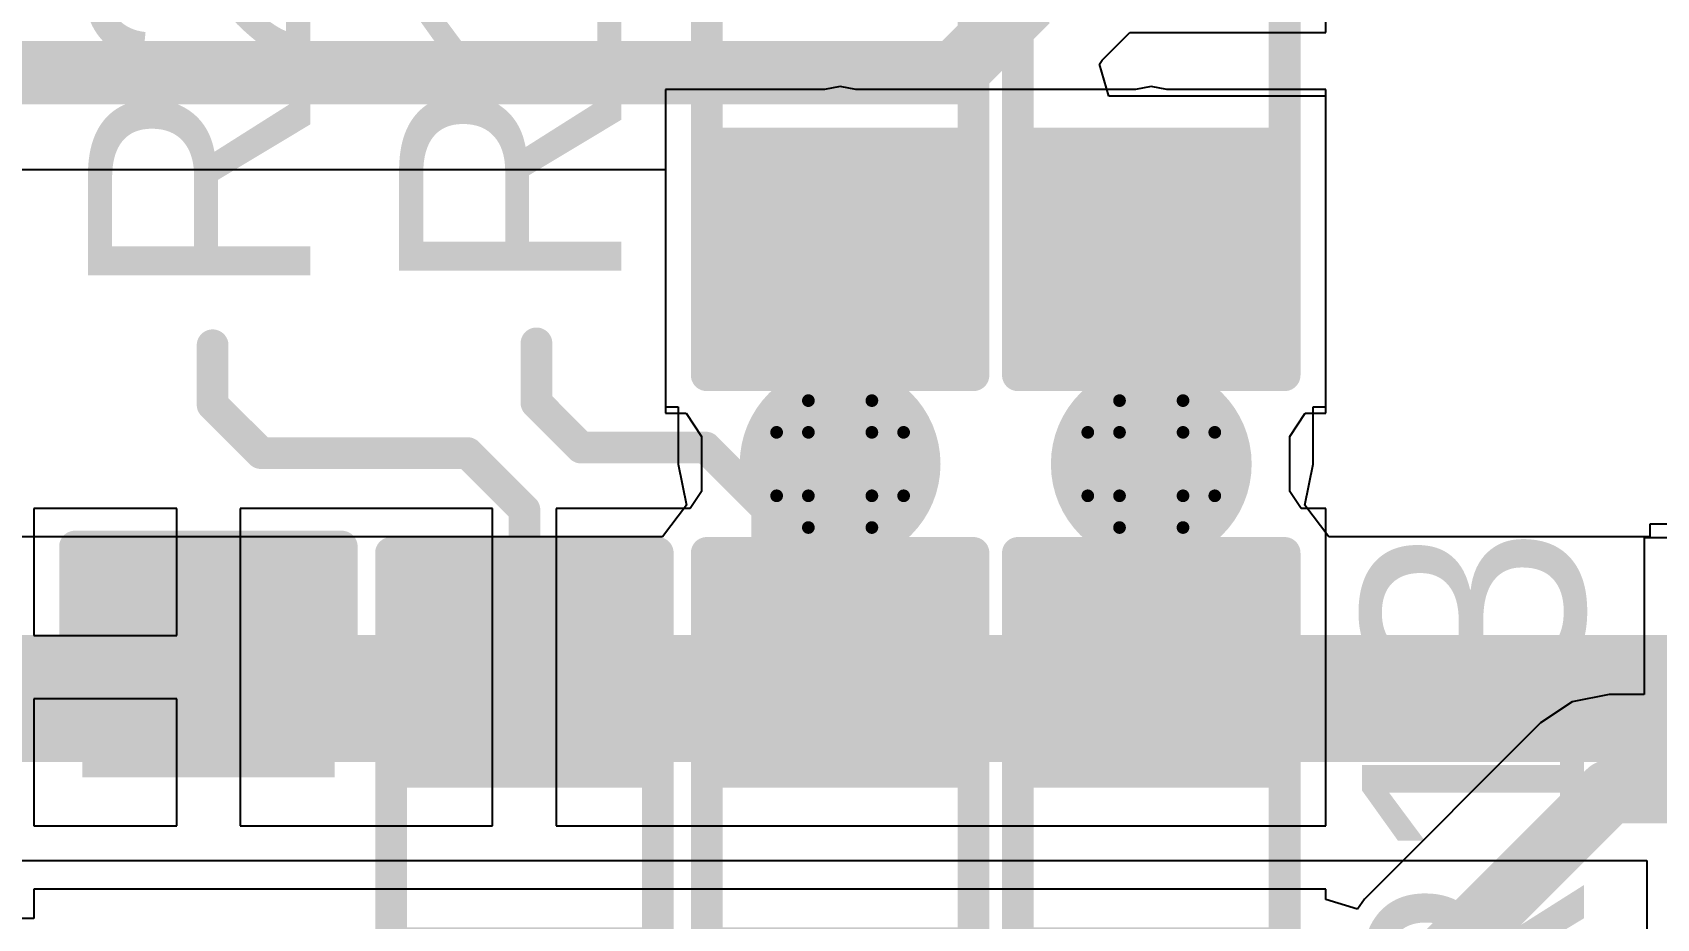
# Model space of a CAD drawing. Header units: inches. Extents: x 0 to 12.8, y -0.1 to 3.5.
# Drawn here: x 0.7308 to 0.9866, y 0.8284 to 0.968 of the extents above; entities that cross this region are included whole.
import ezdxf

# ---------------------------------------------------------------- set-up
doc = ezdxf.new("R2010")
doc.units = ezdxf.units.IN
doc.header["$MEASUREMENT"] = 0
for name, color, linetype in [('Bottom Layer', 5, 'Continuous'), ('Bottom Overlay', 54, 'Continuous'), ('Bottom Paste', 16, 'Continuous'), ('Bottom Solder', 6, 'Continuous'), ('Drill Drawing', 1, 'Continuous'), ('Top Layer', 1, 'Continuous'), ('Top Overlay', 2, 'Continuous'), ('Top Paste', 8, 'Continuous'), ('Top Solder', 216, 'Continuous'), ('Via Holes', 16, 'Continuous')]:
    doc.layers.add(name, color=color, linetype=linetype)
doc.styles.add('Arial', font='', dxfattribs={"height": 0.2})
doc.styles.get('Arial').set_extended_font_data('Arial')

# ---------------------------------------------------------------- blocks, each defined once
blk = doc.blocks.new('R___0603_7')
at = {"layer": 'Top Layer'}
for points in [[(-0.015, 0.0175), (-0.015, -0.0175), (-0.045, -0.0175), (-0.045, 0.0175)], [(0.045, 0.0175), (0.045, -0.0175), (0.015, -0.0175), (0.015, 0.0175)]]:
    blk.add_hatch(color=1, dxfattribs=at).paths.add_polyline_path(points)
at = {"layer": 'Top Paste'}
for points in [[(-0.015, 0.0175), (-0.015, -0.0175), (-0.045, -0.0175), (-0.045, 0.0175)], [(0.045, 0.0175), (0.045, -0.0175), (0.015, -0.0175), (0.015, 0.0175)]]:
    blk.add_hatch(color=8, dxfattribs=at).paths.add_polyline_path(points)
at = {"layer": 'Top Solder'}
for points in [[(-0.011, 0.0215), (-0.011, -0.0215), (-0.049, -0.0215), (-0.049, 0.0215)], [(0.049, 0.0215), (0.049, -0.0215), (0.011, -0.0215), (0.011, 0.0215)]]:
    blk.add_hatch(color=216, dxfattribs=at).paths.add_polyline_path(points)
at = {"layer": 'Top Overlay'}
for points in [[(0.048, 0.021, 0.005, 0.005, 0), (-0.048, 0.021, 0.005, 0.005, 0)], [(-0.048, -0.021, 0.005, 0.005, 0), (-0.048, 0.021, 0.005, 0.005, 0)], [(0.048, -0.021, 0.005, 0.005, 0), (0.048, 0.021, 0.005, 0.005, 0)], [(0.048, -0.021, 0.005, 0.005, 0), (-0.048, -0.021, 0.005, 0.005, 0)]]:
    blk.add_lwpolyline(points, format="xyseb", dxfattribs=at)
for points in [[(-0.04925, 0.021, 0.0025, 0.0025, 1), (-0.04675, 0.021, 0.0025, 0.0025, 1)], [(-0.04925, 0.021, 0.0025, 0.0025, 1), (-0.04675, 0.021, 0.0025, 0.0025, 1)], [(0.04675, 0.021, 0.0025, 0.0025, 1), (0.04925, 0.021, 0.0025, 0.0025, 1)], [(0.04675, 0.021, 0.0025, 0.0025, 1), (0.04925, 0.021, 0.0025, 0.0025, 1)], [(-0.04925, -0.021, 0.0025, 0.0025, 1), (-0.04675, -0.021, 0.0025, 0.0025, 1)], [(-0.04925, -0.021, 0.0025, 0.0025, 1), (-0.04675, -0.021, 0.0025, 0.0025, 1)], [(0.04675, -0.021, 0.0025, 0.0025, 1), (0.04925, -0.021, 0.0025, 0.0025, 1)], [(0.04675, -0.021, 0.0025, 0.0025, 1), (0.04925, -0.021, 0.0025, 0.0025, 1)]]:
    blk.add_lwpolyline(points, format="xyseb", close=True, dxfattribs=at)
blk = doc.blocks.new('R___0603_B_19')
at = {"layer": 'Bottom Layer'}
for points in [[(-0.045, -0.0175), (-0.045, 0.0175), (-0.015, 0.0175), (-0.015, -0.0175)], [(0.015, -0.0175), (0.015, 0.0175), (0.045, 0.0175), (0.045, -0.0175)]]:
    blk.add_hatch(color=5, dxfattribs=at).paths.add_polyline_path(points)
at = {"layer": 'Bottom Paste'}
for points in [[(-0.045, -0.0175), (-0.045, 0.0175), (-0.015, 0.0175), (-0.015, -0.0175)], [(0.015, -0.0175), (0.015, 0.0175), (0.045, 0.0175), (0.045, -0.0175)]]:
    blk.add_hatch(color=16, dxfattribs=at).paths.add_polyline_path(points)
at = {"layer": 'Bottom Solder'}
for points in [[(-0.049, -0.0215), (-0.049, 0.0215), (-0.011, 0.0215), (-0.011, -0.0215)], [(0.011, -0.0215), (0.011, 0.0215), (0.049, 0.0215), (0.049, -0.0215)]]:
    blk.add_hatch(color=6, dxfattribs=at).paths.add_polyline_path(points)
at = {"layer": 'Bottom Overlay'}
for points in [[(0.048, 0.021, 0.005, 0.005, 0), (-0.048, 0.021, 0.005, 0.005, 0)], [(-0.048, -0.021, 0.005, 0.005, 0), (-0.048, 0.021, 0.005, 0.005, 0)], [(0.048, -0.021, 0.005, 0.005, 0), (0.048, 0.021, 0.005, 0.005, 0)], [(0.048, -0.021, 0.005, 0.005, 0), (-0.048, -0.021, 0.005, 0.005, 0)]]:
    blk.add_lwpolyline(points, format="xyseb", dxfattribs=at)
for points in [[(-0.04925, 0.021, 0.0025, 0.0025, 1), (-0.04675, 0.021, 0.0025, 0.0025, 1)], [(-0.04925, 0.021, 0.0025, 0.0025, 1), (-0.04675, 0.021, 0.0025, 0.0025, 1)], [(0.04675, 0.021, 0.0025, 0.0025, 1), (0.04925, 0.021, 0.0025, 0.0025, 1)], [(0.04675, 0.021, 0.0025, 0.0025, 1), (0.04925, 0.021, 0.0025, 0.0025, 1)], [(-0.04925, -0.021, 0.0025, 0.0025, 1), (-0.04675, -0.021, 0.0025, 0.0025, 1)], [(-0.04925, -0.021, 0.0025, 0.0025, 1), (-0.04675, -0.021, 0.0025, 0.0025, 1)], [(0.04675, -0.021, 0.0025, 0.0025, 1), (0.04925, -0.021, 0.0025, 0.0025, 1)], [(0.04675, -0.021, 0.0025, 0.0025, 1), (0.04925, -0.021, 0.0025, 0.0025, 1)]]:
    blk.add_lwpolyline(points, format="xyseb", close=True, dxfattribs=at)
blk = doc.blocks.new('R___0603_B_20')
at = {"layer": 'Bottom Layer'}
for points in [[(-0.045, -0.0175), (-0.045, 0.0175), (-0.015, 0.0175), (-0.015, -0.0175)], [(0.015, -0.0175), (0.015, 0.0175), (0.045, 0.0175), (0.045, -0.0175)]]:
    blk.add_hatch(color=5, dxfattribs=at).paths.add_polyline_path(points)
at = {"layer": 'Bottom Paste'}
for points in [[(-0.045, -0.0175), (-0.045, 0.0175), (-0.015, 0.0175), (-0.015, -0.0175)], [(0.015, -0.0175), (0.015, 0.0175), (0.045, 0.0175), (0.045, -0.0175)]]:
    blk.add_hatch(color=16, dxfattribs=at).paths.add_polyline_path(points)
at = {"layer": 'Bottom Solder'}
for points in [[(-0.049, -0.0215), (-0.049, 0.0215), (-0.011, 0.0215), (-0.011, -0.0215)], [(0.011, -0.0215), (0.011, 0.0215), (0.049, 0.0215), (0.049, -0.0215)]]:
    blk.add_hatch(color=6, dxfattribs=at).paths.add_polyline_path(points)
at = {"layer": 'Bottom Overlay'}
for points in [[(0.048, 0.021, 0.005, 0.005, 0), (-0.048, 0.021, 0.005, 0.005, 0)], [(-0.048, -0.021, 0.005, 0.005, 0), (-0.048, 0.021, 0.005, 0.005, 0)], [(0.048, -0.021, 0.005, 0.005, 0), (0.048, 0.021, 0.005, 0.005, 0)], [(0.048, -0.021, 0.005, 0.005, 0), (-0.048, -0.021, 0.005, 0.005, 0)]]:
    blk.add_lwpolyline(points, format="xyseb", dxfattribs=at)
for points in [[(-0.04925, 0.021, 0.0025, 0.0025, 1), (-0.04675, 0.021, 0.0025, 0.0025, 1)], [(-0.04925, 0.021, 0.0025, 0.0025, 1), (-0.04675, 0.021, 0.0025, 0.0025, 1)], [(0.04675, 0.021, 0.0025, 0.0025, 1), (0.04925, 0.021, 0.0025, 0.0025, 1)], [(0.04675, 0.021, 0.0025, 0.0025, 1), (0.04925, 0.021, 0.0025, 0.0025, 1)], [(-0.04925, -0.021, 0.0025, 0.0025, 1), (-0.04675, -0.021, 0.0025, 0.0025, 1)], [(-0.04925, -0.021, 0.0025, 0.0025, 1), (-0.04675, -0.021, 0.0025, 0.0025, 1)], [(0.04675, -0.021, 0.0025, 0.0025, 1), (0.04925, -0.021, 0.0025, 0.0025, 1)], [(0.04675, -0.021, 0.0025, 0.0025, 1), (0.04925, -0.021, 0.0025, 0.0025, 1)]]:
    blk.add_lwpolyline(points, format="xyseb", close=True, dxfattribs=at)
blk = doc.blocks.new('R___0603_22')
at = {"layer": 'Top Layer'}
for points in [[(-0.015, 0.0175), (-0.015, -0.0175), (-0.045, -0.0175), (-0.045, 0.0175)], [(0.045, 0.0175), (0.045, -0.0175), (0.015, -0.0175), (0.015, 0.0175)]]:
    blk.add_hatch(color=1, dxfattribs=at).paths.add_polyline_path(points)
at = {"layer": 'Top Paste'}
for points in [[(-0.015, 0.0175), (-0.015, -0.0175), (-0.045, -0.0175), (-0.045, 0.0175)], [(0.045, 0.0175), (0.045, -0.0175), (0.015, -0.0175), (0.015, 0.0175)]]:
    blk.add_hatch(color=8, dxfattribs=at).paths.add_polyline_path(points)
at = {"layer": 'Top Solder'}
for points in [[(-0.011, 0.0215), (-0.011, -0.0215), (-0.049, -0.0215), (-0.049, 0.0215)], [(0.049, 0.0215), (0.049, -0.0215), (0.011, -0.0215), (0.011, 0.0215)]]:
    blk.add_hatch(color=216, dxfattribs=at).paths.add_polyline_path(points)
at = {"layer": 'Top Overlay'}
for points in [[(0.048, 0.021, 0.005, 0.005, 0), (-0.048, 0.021, 0.005, 0.005, 0)], [(-0.048, -0.021, 0.005, 0.005, 0), (-0.048, 0.021, 0.005, 0.005, 0)], [(0.048, -0.021, 0.005, 0.005, 0), (0.048, 0.021, 0.005, 0.005, 0)], [(0.048, -0.021, 0.005, 0.005, 0), (-0.048, -0.021, 0.005, 0.005, 0)]]:
    blk.add_lwpolyline(points, format="xyseb", dxfattribs=at)
for points in [[(-0.04925, 0.021, 0.0025, 0.0025, 1), (-0.04675, 0.021, 0.0025, 0.0025, 1)], [(-0.04925, 0.021, 0.0025, 0.0025, 1), (-0.04675, 0.021, 0.0025, 0.0025, 1)], [(0.04675, 0.021, 0.0025, 0.0025, 1), (0.04925, 0.021, 0.0025, 0.0025, 1)], [(0.04675, 0.021, 0.0025, 0.0025, 1), (0.04925, 0.021, 0.0025, 0.0025, 1)], [(-0.04925, -0.021, 0.0025, 0.0025, 1), (-0.04675, -0.021, 0.0025, 0.0025, 1)], [(-0.04925, -0.021, 0.0025, 0.0025, 1), (-0.04675, -0.021, 0.0025, 0.0025, 1)], [(0.04675, -0.021, 0.0025, 0.0025, 1), (0.04925, -0.021, 0.0025, 0.0025, 1)], [(0.04675, -0.021, 0.0025, 0.0025, 1), (0.04925, -0.021, 0.0025, 0.0025, 1)]]:
    blk.add_lwpolyline(points, format="xyseb", close=True, dxfattribs=at)
blk = doc.blocks.new('R___0603_24')
at = {"layer": 'Top Layer'}
for points in [[(-0.015, 0.0175), (-0.015, -0.0175), (-0.045, -0.0175), (-0.045, 0.0175)], [(0.045, 0.0175), (0.045, -0.0175), (0.015, -0.0175), (0.015, 0.0175)]]:
    blk.add_hatch(color=1, dxfattribs=at).paths.add_polyline_path(points)
at = {"layer": 'Top Paste'}
for points in [[(-0.015, 0.0175), (-0.015, -0.0175), (-0.045, -0.0175), (-0.045, 0.0175)], [(0.045, 0.0175), (0.045, -0.0175), (0.015, -0.0175), (0.015, 0.0175)]]:
    blk.add_hatch(color=8, dxfattribs=at).paths.add_polyline_path(points)
at = {"layer": 'Top Solder'}
for points in [[(-0.011, 0.0215), (-0.011, -0.0215), (-0.049, -0.0215), (-0.049, 0.0215)], [(0.049, 0.0215), (0.049, -0.0215), (0.011, -0.0215), (0.011, 0.0215)]]:
    blk.add_hatch(color=216, dxfattribs=at).paths.add_polyline_path(points)
at = {"layer": 'Top Overlay'}
for points in [[(-0.048, -0.021, 0.005, 0.005, 0), (-0.048, 0.021, 0.005, 0.005, 0)], [(0.048, 0.021, 0.005, 0.005, 0), (-0.048, 0.021, 0.005, 0.005, 0)], [(0.048, -0.021, 0.005, 0.005, 0), (0.048, 0.021, 0.005, 0.005, 0)], [(0.048, -0.021, 0.005, 0.005, 0), (-0.048, -0.021, 0.005, 0.005, 0)]]:
    blk.add_lwpolyline(points, format="xyseb", dxfattribs=at)
for points in [[(-0.04925, 0.021, 0.0025, 0.0025, 1), (-0.04675, 0.021, 0.0025, 0.0025, 1)], [(-0.04925, 0.021, 0.0025, 0.0025, 1), (-0.04675, 0.021, 0.0025, 0.0025, 1)], [(0.04675, 0.021, 0.0025, 0.0025, 1), (0.04925, 0.021, 0.0025, 0.0025, 1)], [(0.04675, 0.021, 0.0025, 0.0025, 1), (0.04925, 0.021, 0.0025, 0.0025, 1)], [(-0.04925, -0.021, 0.0025, 0.0025, 1), (-0.04675, -0.021, 0.0025, 0.0025, 1)], [(-0.04925, -0.021, 0.0025, 0.0025, 1), (-0.04675, -0.021, 0.0025, 0.0025, 1)], [(0.04675, -0.021, 0.0025, 0.0025, 1), (0.04925, -0.021, 0.0025, 0.0025, 1)], [(0.04675, -0.021, 0.0025, 0.0025, 1), (0.04925, -0.021, 0.0025, 0.0025, 1)]]:
    blk.add_lwpolyline(points, format="xyseb", close=True, dxfattribs=at)
blk = doc.blocks.new('C___0603_47')
at = {"layer": 'Top Layer'}
for points in [[(-0.015, 0.0175), (-0.015, -0.0175), (-0.045, -0.0175), (-0.045, 0.0175)], [(0.045, 0.0175), (0.045, -0.0175), (0.015, -0.0175), (0.015, 0.0175)]]:
    blk.add_hatch(color=1, dxfattribs=at).paths.add_polyline_path(points)
at = {"layer": 'Top Paste'}
for points in [[(-0.015, 0.0175), (-0.015, -0.0175), (-0.045, -0.0175), (-0.045, 0.0175)], [(0.045, 0.0175), (0.045, -0.0175), (0.015, -0.0175), (0.015, 0.0175)]]:
    blk.add_hatch(color=8, dxfattribs=at).paths.add_polyline_path(points)
at = {"layer": 'Top Solder'}
for points in [[(-0.01264, 0.01986), (-0.01264, -0.01986), (-0.04736, -0.01986), (-0.04736, 0.01986)], [(0.04736, 0.01986), (0.04736, -0.01986), (0.01264, -0.01986), (0.01264, 0.01986)]]:
    blk.add_hatch(color=216, dxfattribs=at).paths.add_polyline_path(points)
at = {"layer": 'Top Overlay'}
for points in [[(-0.049, -0.021, 0.005, 0.005, 0), (-0.049, 0.021, 0.005, 0.005, 0)], [(-0.018, 0.021, 0.005, 0.005, 0), (-0.049, 0.021, 0.005, 0.005, 0)], [(0.049, 0.021, 0.005, 0.005, 0), (0.018, 0.021, 0.005, 0.005, 0)], [(0.049, -0.021, 0.005, 0.005, 0), (0.049, 0.021, 0.005, 0.005, 0)], [(-0.018, -0.021, 0.005, 0.005, 0), (-0.049, -0.021, 0.005, 0.005, 0)], [(0.049, -0.021, 0.005, 0.005, 0), (0.018, -0.021, 0.005, 0.005, 0)]]:
    blk.add_lwpolyline(points, format="xyseb", dxfattribs=at)
for points in [[(-0.05025, 0.021, 0.0025, 0.0025, 1), (-0.04775, 0.021, 0.0025, 0.0025, 1)], [(-0.05025, 0.021, 0.0025, 0.0025, 1), (-0.04775, 0.021, 0.0025, 0.0025, 1)], [(-0.01925, 0.021, 0.0025, 0.0025, 1), (-0.01675, 0.021, 0.0025, 0.0025, 1)], [(0.01675, 0.021, 0.0025, 0.0025, 1), (0.01925, 0.021, 0.0025, 0.0025, 1)], [(0.04775, 0.021, 0.0025, 0.0025, 1), (0.05025, 0.021, 0.0025, 0.0025, 1)], [(0.04775, 0.021, 0.0025, 0.0025, 1), (0.05025, 0.021, 0.0025, 0.0025, 1)], [(-0.05025, -0.021, 0.0025, 0.0025, 1), (-0.04775, -0.021, 0.0025, 0.0025, 1)], [(-0.05025, -0.021, 0.0025, 0.0025, 1), (-0.04775, -0.021, 0.0025, 0.0025, 1)], [(-0.01925, -0.021, 0.0025, 0.0025, 1), (-0.01675, -0.021, 0.0025, 0.0025, 1)], [(0.01675, -0.021, 0.0025, 0.0025, 1), (0.01925, -0.021, 0.0025, 0.0025, 1)], [(0.04775, -0.021, 0.0025, 0.0025, 1), (0.05025, -0.021, 0.0025, 0.0025, 1)], [(0.04775, -0.021, 0.0025, 0.0025, 1), (0.05025, -0.021, 0.0025, 0.0025, 1)]]:
    blk.add_lwpolyline(points, format="xyseb", close=True, dxfattribs=at)
blk = doc.blocks.new('C___0603_48')
at = {"layer": 'Top Layer'}
for points in [[(-0.015, 0.0175), (-0.015, -0.0175), (-0.045, -0.0175), (-0.045, 0.0175)], [(0.045, 0.0175), (0.045, -0.0175), (0.015, -0.0175), (0.015, 0.0175)]]:
    blk.add_hatch(color=1, dxfattribs=at).paths.add_polyline_path(points)
at = {"layer": 'Top Paste'}
for points in [[(-0.015, 0.0175), (-0.015, -0.0175), (-0.045, -0.0175), (-0.045, 0.0175)], [(0.045, 0.0175), (0.045, -0.0175), (0.015, -0.0175), (0.015, 0.0175)]]:
    blk.add_hatch(color=8, dxfattribs=at).paths.add_polyline_path(points)
at = {"layer": 'Top Solder'}
for points in [[(-0.01264, 0.01986), (-0.01264, -0.01986), (-0.04736, -0.01986), (-0.04736, 0.01986)], [(0.04736, 0.01986), (0.04736, -0.01986), (0.01264, -0.01986), (0.01264, 0.01986)]]:
    blk.add_hatch(color=216, dxfattribs=at).paths.add_polyline_path(points)
at = {"layer": 'Top Overlay'}
for points in [[(-0.018, 0.021, 0.005, 0.005, 0), (-0.049, 0.021, 0.005, 0.005, 0)], [(-0.049, -0.021, 0.005, 0.005, 0), (-0.049, 0.021, 0.005, 0.005, 0)], [(0.049, 0.021, 0.005, 0.005, 0), (0.018, 0.021, 0.005, 0.005, 0)], [(0.049, -0.021, 0.005, 0.005, 0), (0.049, 0.021, 0.005, 0.005, 0)], [(-0.018, -0.021, 0.005, 0.005, 0), (-0.049, -0.021, 0.005, 0.005, 0)], [(0.049, -0.021, 0.005, 0.005, 0), (0.018, -0.021, 0.005, 0.005, 0)]]:
    blk.add_lwpolyline(points, format="xyseb", dxfattribs=at)
for points in [[(-0.05025, 0.021, 0.0025, 0.0025, 1), (-0.04775, 0.021, 0.0025, 0.0025, 1)], [(-0.05025, 0.021, 0.0025, 0.0025, 1), (-0.04775, 0.021, 0.0025, 0.0025, 1)], [(-0.01925, 0.021, 0.0025, 0.0025, 1), (-0.01675, 0.021, 0.0025, 0.0025, 1)], [(0.01675, 0.021, 0.0025, 0.0025, 1), (0.01925, 0.021, 0.0025, 0.0025, 1)], [(0.04775, 0.021, 0.0025, 0.0025, 1), (0.05025, 0.021, 0.0025, 0.0025, 1)], [(0.04775, 0.021, 0.0025, 0.0025, 1), (0.05025, 0.021, 0.0025, 0.0025, 1)], [(-0.05025, -0.021, 0.0025, 0.0025, 1), (-0.04775, -0.021, 0.0025, 0.0025, 1)], [(-0.05025, -0.021, 0.0025, 0.0025, 1), (-0.04775, -0.021, 0.0025, 0.0025, 1)], [(-0.01925, -0.021, 0.0025, 0.0025, 1), (-0.01675, -0.021, 0.0025, 0.0025, 1)], [(0.01675, -0.021, 0.0025, 0.0025, 1), (0.01925, -0.021, 0.0025, 0.0025, 1)], [(0.04775, -0.021, 0.0025, 0.0025, 1), (0.05025, -0.021, 0.0025, 0.0025, 1)], [(0.04775, -0.021, 0.0025, 0.0025, 1), (0.05025, -0.021, 0.0025, 0.0025, 1)]]:
    blk.add_lwpolyline(points, format="xyseb", close=True, dxfattribs=at)
blk = doc.blocks.new('C___0603_56')
at = {"layer": 'Top Layer'}
for points in [[(-0.015, 0.0175), (-0.015, -0.0175), (-0.045, -0.0175), (-0.045, 0.0175)], [(0.045, 0.0175), (0.045, -0.0175), (0.015, -0.0175), (0.015, 0.0175)]]:
    blk.add_hatch(color=1, dxfattribs=at).paths.add_polyline_path(points)
at = {"layer": 'Top Paste'}
for points in [[(-0.015, 0.0175), (-0.015, -0.0175), (-0.045, -0.0175), (-0.045, 0.0175)], [(0.045, 0.0175), (0.045, -0.0175), (0.015, -0.0175), (0.015, 0.0175)]]:
    blk.add_hatch(color=8, dxfattribs=at).paths.add_polyline_path(points)
at = {"layer": 'Top Solder'}
for points in [[(-0.01264, 0.01986), (-0.01264, -0.01986), (-0.04736, -0.01986), (-0.04736, 0.01986)], [(0.04736, 0.01986), (0.04736, -0.01986), (0.01264, -0.01986), (0.01264, 0.01986)]]:
    blk.add_hatch(color=216, dxfattribs=at).paths.add_polyline_path(points)
at = {"layer": 'Top Overlay'}
for points in [[(-0.049, -0.021, 0.005, 0.005, 0), (-0.049, 0.021, 0.005, 0.005, 0)], [(-0.018, 0.021, 0.005, 0.005, 0), (-0.049, 0.021, 0.005, 0.005, 0)], [(0.049, 0.021, 0.005, 0.005, 0), (0.018, 0.021, 0.005, 0.005, 0)], [(0.049, -0.021, 0.005, 0.005, 0), (0.049, 0.021, 0.005, 0.005, 0)], [(-0.018, -0.021, 0.005, 0.005, 0), (-0.049, -0.021, 0.005, 0.005, 0)], [(0.049, -0.021, 0.005, 0.005, 0), (0.018, -0.021, 0.005, 0.005, 0)]]:
    blk.add_lwpolyline(points, format="xyseb", dxfattribs=at)
for points in [[(-0.05025, 0.021, 0.0025, 0.0025, 1), (-0.04775, 0.021, 0.0025, 0.0025, 1)], [(-0.05025, 0.021, 0.0025, 0.0025, 1), (-0.04775, 0.021, 0.0025, 0.0025, 1)], [(-0.01925, 0.021, 0.0025, 0.0025, 1), (-0.01675, 0.021, 0.0025, 0.0025, 1)], [(0.01675, 0.021, 0.0025, 0.0025, 1), (0.01925, 0.021, 0.0025, 0.0025, 1)], [(0.04775, 0.021, 0.0025, 0.0025, 1), (0.05025, 0.021, 0.0025, 0.0025, 1)], [(0.04775, 0.021, 0.0025, 0.0025, 1), (0.05025, 0.021, 0.0025, 0.0025, 1)], [(-0.05025, -0.021, 0.0025, 0.0025, 1), (-0.04775, -0.021, 0.0025, 0.0025, 1)], [(-0.05025, -0.021, 0.0025, 0.0025, 1), (-0.04775, -0.021, 0.0025, 0.0025, 1)], [(-0.01925, -0.021, 0.0025, 0.0025, 1), (-0.01675, -0.021, 0.0025, 0.0025, 1)], [(0.01675, -0.021, 0.0025, 0.0025, 1), (0.01925, -0.021, 0.0025, 0.0025, 1)], [(0.04775, -0.021, 0.0025, 0.0025, 1), (0.05025, -0.021, 0.0025, 0.0025, 1)], [(0.04775, -0.021, 0.0025, 0.0025, 1), (0.05025, -0.021, 0.0025, 0.0025, 1)]]:
    blk.add_lwpolyline(points, format="xyseb", close=True, dxfattribs=at)

msp = doc.modelspace()

# ---------------------------------------------------------------- hatches: boundary and pattern name
at = {"layer": 'Bottom Layer'}
h = msp.add_hatch(color=5, dxfattribs=at)
edge = h.paths.add_edge_path()
edge.add_arc((0.858, 0.9), 0.01181, 0, 360)
h = msp.add_hatch(color=5, dxfattribs=at)
edge = h.paths.add_edge_path()
edge.add_arc((0.907, 0.9), 0.01181, 0, 360)
at = {"layer": 'Bottom Solder'}
h = msp.add_hatch(color=6, dxfattribs=at)
edge = h.paths.add_edge_path()
edge.add_arc((0.858, 0.9), 0.01581, 0, 360)
h = msp.add_hatch(color=6, dxfattribs=at)
edge = h.paths.add_edge_path()
edge.add_arc((0.907, 0.9), 0.01581, 0, 360)
at = {"layer": 'Top Layer'}
h = msp.add_hatch(color=1, dxfattribs=at)
edge = h.paths.add_edge_path()
edge.add_arc((0.858, 0.9), 0.01181, 0, 360)
h = msp.add_hatch(color=1, dxfattribs=at)
edge = h.paths.add_edge_path()
edge.add_arc((0.907, 0.9), 0.01181, 0, 360)
at = {"layer": 'Top Solder'}
h = msp.add_hatch(color=216, dxfattribs=at)
edge = h.paths.add_edge_path()
edge.add_arc((0.858, 0.9), 0.01581, 0, 360)
h = msp.add_hatch(color=216, dxfattribs=at)
edge = h.paths.add_edge_path()
edge.add_arc((0.907, 0.9), 0.01581, 0, 360)
at = {"layer": 'Via Holes'}
h = msp.add_hatch(color=7, dxfattribs=at)
edge = h.paths.add_edge_path()
edge.add_arc((0.858, 0.9), 0.00591, 0, 360)
h = msp.add_hatch(color=7, dxfattribs=at)
edge = h.paths.add_edge_path()
edge.add_arc((0.907, 0.9), 0.00591, 0, 360)

# ---------------------------------------------------------------- linework, layer by layer
at = {"layer": 'Bottom Layer'}
for p, q in [((0.858, 0.95949), (0.85554, 0.959)), ((0.86046, 0.959), (0.858, 0.95949)), ((0.907, 0.95949), (0.90454, 0.959)), ((0.90946, 0.959), (0.907, 0.95949)), ((0.85554, 0.959), (0.8305, 0.959)), ((0.8305, 0.959), (0.8305, 0.909)), ((0.90454, 0.959), (0.86046, 0.959)), ((0.9345, 0.959), (0.90946, 0.959)), ((0.9345, 0.909), (0.9345, 0.959)), ((0.8305, 0.909), (0.83251, 0.909)), ((0.83251, 0.909), (0.83251, 0.9)), ((0.93249, 0.9), (0.93249, 0.909)), ((0.93249, 0.909), (0.9345, 0.909)), ((0.83251, 0.9), (0.8338, 0.89353)), ((0.9312, 0.89353), (0.93249, 0.9)), ((0.8338, 0.89353), (0.83004, 0.88853)), ((0.93496, 0.88853), (0.9312, 0.89353)), ((1.03552, 0.89054), (0.98552, 0.89054)), ((0.98552, 0.89054), (0.98552, 0.88853)), ((0.83004, 0.88853), (0.71751, 0.88853)), ((0.98552, 0.88853), (0.93496, 0.88853)), ((0.70696, 0.83755), (0.98503, 0.83755)), ((0.98503, 0.83755), (0.98503, 0.80971))]:
    msp.add_line(p, q, dxfattribs=at)
for points in [[(0.858, 0.9, 0.02, 0.02, 0), (0.858, 0.934, 0.02, 0.02, 0)], [(0.907, 0.9, 0.02, 0.02, 0), (0.907, 0.934, 0.02, 0.02, 0)], [(0.70696, 0.86304, 0.02, 0.02, 0), (1.01052, 0.86304, 0.02, 0.02, 0)]]:
    msp.add_lwpolyline(points, format="xyseb", dxfattribs=at)
for points in [[(0.853, 0.934, 0.01, 0.01, 1), (0.863, 0.934, 0.01, 0.01, 1)], [(0.902, 0.934, 0.01, 0.01, 1), (0.912, 0.934, 0.01, 0.01, 1)], [(0.853, 0.9, 0.01, 0.01, 1), (0.863, 0.9, 0.01, 0.01, 1)], [(0.902, 0.9, 0.01, 0.01, 1), (0.912, 0.9, 0.01, 0.01, 1)]]:
    msp.add_lwpolyline(points, format="xyseb", close=True, dxfattribs=at)
at = {"layer": 'Drill Drawing'}
for points in [[(0.853, 0.905, 0.002, 0.002, 0), (0.853, 0.91, 0.002, 0.002, 0)], [(0.853, 0.91, 0.002, 0.002, 0), (0.863, 0.91, 0.002, 0.002, 0)], [(0.863, 0.905, 0.002, 0.002, 0), (0.863, 0.91, 0.002, 0.002, 0)], [(0.902, 0.905, 0.002, 0.002, 0), (0.902, 0.91, 0.002, 0.002, 0)], [(0.902, 0.91, 0.002, 0.002, 0), (0.912, 0.91, 0.002, 0.002, 0)], [(0.912, 0.905, 0.002, 0.002, 0), (0.912, 0.91, 0.002, 0.002, 0)], [(0.848, 0.895, 0.002, 0.002, 0), (0.848, 0.905, 0.002, 0.002, 0)], [(0.848, 0.905, 0.002, 0.002, 0), (0.853, 0.905, 0.002, 0.002, 0)], [(0.863, 0.905, 0.002, 0.002, 0), (0.868, 0.905, 0.002, 0.002, 0)], [(0.868, 0.895, 0.002, 0.002, 0), (0.868, 0.905, 0.002, 0.002, 0)], [(0.897, 0.895, 0.002, 0.002, 0), (0.897, 0.905, 0.002, 0.002, 0)], [(0.897, 0.905, 0.002, 0.002, 0), (0.902, 0.905, 0.002, 0.002, 0)], [(0.912, 0.905, 0.002, 0.002, 0), (0.917, 0.905, 0.002, 0.002, 0)], [(0.917, 0.895, 0.002, 0.002, 0), (0.917, 0.905, 0.002, 0.002, 0)], [(0.848, 0.895, 0.002, 0.002, 0), (0.853, 0.895, 0.002, 0.002, 0)], [(0.853, 0.89, 0.002, 0.002, 0), (0.853, 0.895, 0.002, 0.002, 0)], [(0.863, 0.895, 0.002, 0.002, 0), (0.868, 0.895, 0.002, 0.002, 0)], [(0.863, 0.89, 0.002, 0.002, 0), (0.863, 0.895, 0.002, 0.002, 0)], [(0.897, 0.895, 0.002, 0.002, 0), (0.902, 0.895, 0.002, 0.002, 0)], [(0.902, 0.89, 0.002, 0.002, 0), (0.902, 0.895, 0.002, 0.002, 0)], [(0.912, 0.895, 0.002, 0.002, 0), (0.917, 0.895, 0.002, 0.002, 0)], [(0.912, 0.89, 0.002, 0.002, 0), (0.912, 0.895, 0.002, 0.002, 0)], [(0.853, 0.89, 0.002, 0.002, 0), (0.863, 0.89, 0.002, 0.002, 0)], [(0.902, 0.89, 0.002, 0.002, 0), (0.912, 0.89, 0.002, 0.002, 0)]]:
    msp.add_lwpolyline(points, format="xyseb", dxfattribs=at)
for points in [[(0.8525, 0.91, 0.001, 0.001, 1), (0.8535, 0.91, 0.001, 0.001, 1)], [(0.8525, 0.91, 0.001, 0.001, 1), (0.8535, 0.91, 0.001, 0.001, 1)], [(0.8625, 0.91, 0.001, 0.001, 1), (0.8635, 0.91, 0.001, 0.001, 1)], [(0.8625, 0.91, 0.001, 0.001, 1), (0.8635, 0.91, 0.001, 0.001, 1)], [(0.9015, 0.91, 0.001, 0.001, 1), (0.9025, 0.91, 0.001, 0.001, 1)], [(0.9015, 0.91, 0.001, 0.001, 1), (0.9025, 0.91, 0.001, 0.001, 1)], [(0.9115, 0.91, 0.001, 0.001, 1), (0.9125, 0.91, 0.001, 0.001, 1)], [(0.9115, 0.91, 0.001, 0.001, 1), (0.9125, 0.91, 0.001, 0.001, 1)], [(0.8475, 0.905, 0.001, 0.001, 1), (0.8485, 0.905, 0.001, 0.001, 1)], [(0.8475, 0.905, 0.001, 0.001, 1), (0.8485, 0.905, 0.001, 0.001, 1)], [(0.8525, 0.905, 0.001, 0.001, 1), (0.8535, 0.905, 0.001, 0.001, 1)], [(0.8525, 0.905, 0.001, 0.001, 1), (0.8535, 0.905, 0.001, 0.001, 1)], [(0.8625, 0.905, 0.001, 0.001, 1), (0.8635, 0.905, 0.001, 0.001, 1)], [(0.8625, 0.905, 0.001, 0.001, 1), (0.8635, 0.905, 0.001, 0.001, 1)], [(0.8675, 0.905, 0.001, 0.001, 1), (0.8685, 0.905, 0.001, 0.001, 1)], [(0.8675, 0.905, 0.001, 0.001, 1), (0.8685, 0.905, 0.001, 0.001, 1)], [(0.8965, 0.905, 0.001, 0.001, 1), (0.8975, 0.905, 0.001, 0.001, 1)], [(0.8965, 0.905, 0.001, 0.001, 1), (0.8975, 0.905, 0.001, 0.001, 1)], [(0.9015, 0.905, 0.001, 0.001, 1), (0.9025, 0.905, 0.001, 0.001, 1)], [(0.9015, 0.905, 0.001, 0.001, 1), (0.9025, 0.905, 0.001, 0.001, 1)], [(0.9115, 0.905, 0.001, 0.001, 1), (0.9125, 0.905, 0.001, 0.001, 1)], [(0.9115, 0.905, 0.001, 0.001, 1), (0.9125, 0.905, 0.001, 0.001, 1)], [(0.9165, 0.905, 0.001, 0.001, 1), (0.9175, 0.905, 0.001, 0.001, 1)], [(0.9165, 0.905, 0.001, 0.001, 1), (0.9175, 0.905, 0.001, 0.001, 1)], [(0.8475, 0.895, 0.001, 0.001, 1), (0.8485, 0.895, 0.001, 0.001, 1)], [(0.8475, 0.895, 0.001, 0.001, 1), (0.8485, 0.895, 0.001, 0.001, 1)], [(0.8525, 0.895, 0.001, 0.001, 1), (0.8535, 0.895, 0.001, 0.001, 1)], [(0.8525, 0.895, 0.001, 0.001, 1), (0.8535, 0.895, 0.001, 0.001, 1)], [(0.8625, 0.895, 0.001, 0.001, 1), (0.8635, 0.895, 0.001, 0.001, 1)], [(0.8625, 0.895, 0.001, 0.001, 1), (0.8635, 0.895, 0.001, 0.001, 1)], [(0.8675, 0.895, 0.001, 0.001, 1), (0.8685, 0.895, 0.001, 0.001, 1)], [(0.8675, 0.895, 0.001, 0.001, 1), (0.8685, 0.895, 0.001, 0.001, 1)], [(0.8965, 0.895, 0.001, 0.001, 1), (0.8975, 0.895, 0.001, 0.001, 1)], [(0.8965, 0.895, 0.001, 0.001, 1), (0.8975, 0.895, 0.001, 0.001, 1)], [(0.9015, 0.895, 0.001, 0.001, 1), (0.9025, 0.895, 0.001, 0.001, 1)], [(0.9015, 0.895, 0.001, 0.001, 1), (0.9025, 0.895, 0.001, 0.001, 1)], [(0.9115, 0.895, 0.001, 0.001, 1), (0.9125, 0.895, 0.001, 0.001, 1)], [(0.9115, 0.895, 0.001, 0.001, 1), (0.9125, 0.895, 0.001, 0.001, 1)], [(0.9165, 0.895, 0.001, 0.001, 1), (0.9175, 0.895, 0.001, 0.001, 1)], [(0.9165, 0.895, 0.001, 0.001, 1), (0.9175, 0.895, 0.001, 0.001, 1)], [(0.8525, 0.89, 0.001, 0.001, 1), (0.8535, 0.89, 0.001, 0.001, 1)], [(0.8525, 0.89, 0.001, 0.001, 1), (0.8535, 0.89, 0.001, 0.001, 1)], [(0.8625, 0.89, 0.001, 0.001, 1), (0.8635, 0.89, 0.001, 0.001, 1)], [(0.8625, 0.89, 0.001, 0.001, 1), (0.8635, 0.89, 0.001, 0.001, 1)], [(0.9015, 0.89, 0.001, 0.001, 1), (0.9025, 0.89, 0.001, 0.001, 1)], [(0.9015, 0.89, 0.001, 0.001, 1), (0.9025, 0.89, 0.001, 0.001, 1)], [(0.9115, 0.89, 0.001, 0.001, 1), (0.9125, 0.89, 0.001, 0.001, 1)], [(0.9115, 0.89, 0.001, 0.001, 1), (0.9125, 0.89, 0.001, 0.001, 1)]]:
    msp.add_lwpolyline(points, format="xyseb", close=True, dxfattribs=at)
at = {"layer": 'Top Layer'}
for p, q in [((0.9345, 0.968), (0.9345, 1.018)), ((0.89926, 0.96363), (0.90363, 0.968)), ((0.90363, 0.968), (0.9345, 0.968)), ((0.89884, 0.963), (0.89926, 0.96363)), ((0.90032, 0.958), (0.89884, 0.963)), ((0.9345, 0.958), (0.90032, 0.958)), ((0.9345, 0.908), (0.9345, 0.958)), ((0.58668, 0.9464), (0.8305, 0.9464)), ((0.8305, 0.9464), (0.8305, 0.908)), ((0.8305, 0.908), (0.83374, 0.908)), ((0.83374, 0.908), (0.83619, 0.90434)), ((0.92881, 0.90434), (0.93126, 0.908)), ((0.93126, 0.908), (0.9345, 0.908)), ((0.83619, 0.90434), (0.83619, 0.89566)), ((0.92881, 0.89566), (0.92881, 0.90434)), ((0.83619, 0.89566), (0.83441, 0.893)), ((0.93059, 0.893), (0.92881, 0.89566)), ((0.75352, 0.893), (0.73102, 0.893)), ((0.73102, 0.893), (0.73102, 0.873)), ((0.75352, 0.873), (0.75352, 0.893)), ((0.80328, 0.893), (0.76352, 0.893)), ((0.76352, 0.893), (0.76352, 0.868)), ((0.80328, 0.868), (0.80328, 0.893)), ((0.83441, 0.893), (0.81328, 0.893)), ((0.81328, 0.893), (0.81328, 0.868)), ((0.9345, 0.893), (0.93059, 0.893)), ((0.9345, 0.843), (0.9345, 0.893)), ((1.03464, 0.88838), (0.98464, 0.88838)), ((0.98464, 0.88838), (0.98464, 0.86368)), ((0.73102, 0.873), (0.75352, 0.873)), ((0.76352, 0.868), (0.76352, 0.843)), ((0.80328, 0.843), (0.80328, 0.868)), ((0.81328, 0.868), (0.81328, 0.843)), ((0.75352, 0.863), (0.73102, 0.863)), ((0.73102, 0.863), (0.73102, 0.843)), ((0.75352, 0.843), (0.75352, 0.863)), ((0.97327, 0.86252), (0.96831, 0.8592)), ((0.97913, 0.86368), (0.97327, 0.86252)), ((0.98464, 0.86368), (0.97913, 0.86368)), ((0.96831, 0.8592), (0.94056, 0.83145)), ((0.73102, 0.843), (0.75352, 0.843)), ((0.76352, 0.843), (0.80328, 0.843)), ((0.81328, 0.843), (0.9345, 0.843)), ((0.9345, 0.833), (0.73102, 0.833)), ((0.73102, 0.833), (0.73102, 0.82839)), ((0.9345, 0.83138), (0.9345, 0.833)), ((0.9395, 0.82987), (0.9345, 0.83138)), ((0.94056, 0.83145), (0.9395, 0.82987)), ((0.73102, 0.82839), (0.63534, 0.82839))]:
    msp.add_line(p, q, dxfattribs=at)
for points in [[(0.87616, 0.96169, 0.01, 0.01, 0), (0.8875, 0.97303, 0.01, 0.01, 0)], [(0.58668, 0.96169, 0.01, 0.01, 0), (0.87616, 0.96169, 0.01, 0.01, 0)], [(0.858, 0.933, 0.01, 0.01, 0), (0.858, 0.934, 0.01, 0.01, 0)], [(0.907, 0.933, 0.01, 0.01, 0), (0.907, 0.934, 0.01, 0.01, 0)], [(0.858, 0.9, 0.01, 0.01, 0), (0.858, 0.933, 0.01, 0.01, 0)], [(0.907, 0.9, 0.01, 0.01, 0), (0.907, 0.933, 0.01, 0.01, 0)], [(0.858, 0.868, 0.01, 0.01, 0), (0.858, 0.9, 0.01, 0.01, 0)], [(0.907, 0.868, 0.01, 0.01, 0), (0.907, 0.9, 0.01, 0.01, 0)], [(0.95137, 0.82063, 0.01, 0.01, 0), (0.97913, 0.84839, 0.01, 0.01, 0)], [(0.97913, 0.84839, 0.01, 0.01, 0), (0.99964, 0.84839, 0.01, 0.01, 0)]]:
    msp.add_lwpolyline(points, format="xyseb", dxfattribs=at)
for points in [[(0.87366, 0.96169, 0.005, 0.005, 1), (0.87866, 0.96169, 0.005, 0.005, 1)], [(0.87366, 0.96169, 0.005, 0.005, 1), (0.87866, 0.96169, 0.005, 0.005, 1)], [(0.8555, 0.934, 0.005, 0.005, 1), (0.8605, 0.934, 0.005, 0.005, 1)], [(0.9045, 0.934, 0.005, 0.005, 1), (0.9095, 0.934, 0.005, 0.005, 1)], [(0.8555, 0.933, 0.005, 0.005, 1), (0.8605, 0.933, 0.005, 0.005, 1)], [(0.8555, 0.933, 0.005, 0.005, 1), (0.8605, 0.933, 0.005, 0.005, 1)], [(0.9045, 0.933, 0.005, 0.005, 1), (0.9095, 0.933, 0.005, 0.005, 1)], [(0.9045, 0.933, 0.005, 0.005, 1), (0.9095, 0.933, 0.005, 0.005, 1)], [(0.8555, 0.9, 0.005, 0.005, 1), (0.8605, 0.9, 0.005, 0.005, 1)], [(0.8555, 0.9, 0.005, 0.005, 1), (0.8605, 0.9, 0.005, 0.005, 1)], [(0.9045, 0.9, 0.005, 0.005, 1), (0.9095, 0.9, 0.005, 0.005, 1)], [(0.9045, 0.9, 0.005, 0.005, 1), (0.9095, 0.9, 0.005, 0.005, 1)], [(0.8555, 0.868, 0.005, 0.005, 1), (0.8605, 0.868, 0.005, 0.005, 1)], [(0.9045, 0.868, 0.005, 0.005, 1), (0.9095, 0.868, 0.005, 0.005, 1)], [(0.97663, 0.84839, 0.005, 0.005, 1), (0.98163, 0.84839, 0.005, 0.005, 1)], [(0.97663, 0.84839, 0.005, 0.005, 1), (0.98163, 0.84839, 0.005, 0.005, 1)]]:
    msp.add_lwpolyline(points, format="xyseb", close=True, dxfattribs=at)
at = {"layer": 'Top Overlay'}
for points in [[(0.75918, 0.90935, 0.005, 0.005, 0), (0.75918, 0.91872, 0.005, 0.005, 0)], [(0.81018, 0.90964, 0.005, 0.005, 0), (0.81018, 0.91902, 0.005, 0.005, 0)], [(0.75918, 0.90935, 0.005, 0.005, 0), (0.7668, 0.90173, 0.005, 0.005, 0)], [(0.81018, 0.90964, 0.005, 0.005, 0), (0.81721, 0.9026, 0.005, 0.005, 0)], [(0.7668, 0.90173, 0.005, 0.005, 0), (0.79933, 0.90173, 0.005, 0.005, 0)], [(0.79933, 0.90173, 0.005, 0.005, 0), (0.80828, 0.89278, 0.005, 0.005, 0)], [(0.81721, 0.9026, 0.005, 0.005, 0), (0.81867, 0.9026, 0.005, 0.005, 0)], [(0.81867, 0.9026, 0.005, 0.005, 0), (0.83684, 0.9026, 0.005, 0.005, 0)], [(0.83684, 0.9026, 0.005, 0.005, 0), (0.84652, 0.89293, 0.005, 0.005, 0)], [(0.80828, 0.886, 0.005, 0.005, 0), (0.80828, 0.89278, 0.005, 0.005, 0)], [(0.84652, 0.886, 0.005, 0.005, 0), (0.84652, 0.89293, 0.005, 0.005, 0)], [(0.846, 0.886, 0.005, 0.005, 0), (0.84652, 0.886, 0.005, 0.005, 0)]]:
    msp.add_lwpolyline(points, format="xyseb", dxfattribs=at)
for points in [[(0.75793, 0.91872, 0.0025, 0.0025, 1), (0.76043, 0.91872, 0.0025, 0.0025, 1)], [(0.80893, 0.91902, 0.0025, 0.0025, 1), (0.81143, 0.91902, 0.0025, 0.0025, 1)], [(0.75793, 0.90935, 0.0025, 0.0025, 1), (0.76043, 0.90935, 0.0025, 0.0025, 1)], [(0.75793, 0.90935, 0.0025, 0.0025, 1), (0.76043, 0.90935, 0.0025, 0.0025, 1)], [(0.80893, 0.90964, 0.0025, 0.0025, 1), (0.81143, 0.90964, 0.0025, 0.0025, 1)], [(0.80893, 0.90964, 0.0025, 0.0025, 1), (0.81143, 0.90964, 0.0025, 0.0025, 1)], [(0.76555, 0.90173, 0.0025, 0.0025, 1), (0.76805, 0.90173, 0.0025, 0.0025, 1)], [(0.76555, 0.90173, 0.0025, 0.0025, 1), (0.76805, 0.90173, 0.0025, 0.0025, 1)], [(0.79808, 0.90173, 0.0025, 0.0025, 1), (0.80058, 0.90173, 0.0025, 0.0025, 1)], [(0.79808, 0.90173, 0.0025, 0.0025, 1), (0.80058, 0.90173, 0.0025, 0.0025, 1)], [(0.81596, 0.9026, 0.0025, 0.0025, 1), (0.81846, 0.9026, 0.0025, 0.0025, 1)], [(0.81596, 0.9026, 0.0025, 0.0025, 1), (0.81846, 0.9026, 0.0025, 0.0025, 1)], [(0.81742, 0.9026, 0.0025, 0.0025, 1), (0.81992, 0.9026, 0.0025, 0.0025, 1)], [(0.81742, 0.9026, 0.0025, 0.0025, 1), (0.81992, 0.9026, 0.0025, 0.0025, 1)], [(0.83559, 0.9026, 0.0025, 0.0025, 1), (0.83809, 0.9026, 0.0025, 0.0025, 1)], [(0.83559, 0.9026, 0.0025, 0.0025, 1), (0.83809, 0.9026, 0.0025, 0.0025, 1)], [(0.80703, 0.89278, 0.0025, 0.0025, 1), (0.80953, 0.89278, 0.0025, 0.0025, 1)], [(0.80703, 0.89278, 0.0025, 0.0025, 1), (0.80953, 0.89278, 0.0025, 0.0025, 1)], [(0.84527, 0.89293, 0.0025, 0.0025, 1), (0.84777, 0.89293, 0.0025, 0.0025, 1)], [(0.84527, 0.89293, 0.0025, 0.0025, 1), (0.84777, 0.89293, 0.0025, 0.0025, 1)], [(0.80703, 0.886, 0.0025, 0.0025, 1), (0.80953, 0.886, 0.0025, 0.0025, 1)], [(0.84475, 0.886, 0.0025, 0.0025, 1), (0.84725, 0.886, 0.0025, 0.0025, 1)], [(0.84527, 0.886, 0.0025, 0.0025, 1), (0.84777, 0.886, 0.0025, 0.0025, 1)], [(0.84527, 0.886, 0.0025, 0.0025, 1), (0.84777, 0.886, 0.0025, 0.0025, 1)]]:
    msp.add_lwpolyline(points, format="xyseb", close=True, dxfattribs=at)

# ---------------------------------------------------------------- block references
at = {"rotation": 270}
for name, p in [('R___0603_B_19', (0.858, 0.964)), ('C___0603_48', (0.858, 0.963)), ('R___0603_B_20', (0.907, 0.964)), ('C___0603_47', (0.907, 0.963)), ('C___0603_56', (0.75852, 0.838)), ('R___0603_7', (0.80828, 0.838)), ('R___0603_24', (0.858, 0.838)), ('R___0603_22', (0.907, 0.838))]:
    msp.add_blockref(name, p, dxfattribs=at)

# ---------------------------------------------------------------- texts
at = {"layer": 'Top Overlay', "style": 'Arial'}
for s, p in [('R28', (0.77455, 0.92573)), ('R11', (0.82355, 0.92647)), ('R13', (0.97516, 0.80064))]:
    msp.add_text(s, height=0.035, rotation=90, dxfattribs=at).set_placement(p)

doc.saveas('drawing.dxf')
